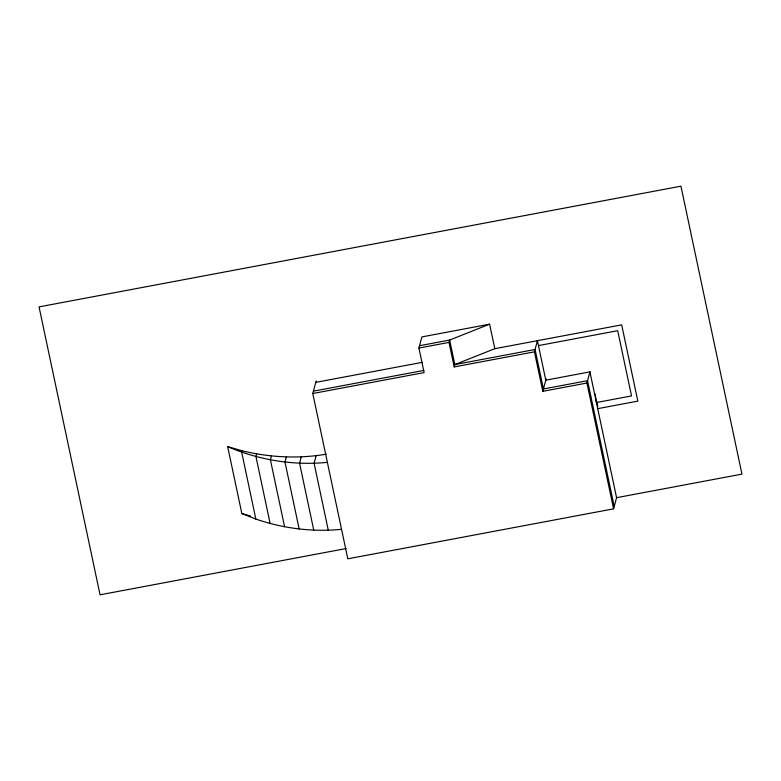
<?xml version="1.0" encoding="UTF-8"?>
<svg xmlns="http://www.w3.org/2000/svg" width="781" height="781" viewBox="0 0 781 781"><rect width="100%" height="100%" fill="white"/><g stroke="black" fill="none" stroke-linecap="round" stroke-linejoin="round"><path stroke-width="1.17" d="M326.312 454.171C298.381 458.955 269.513 457.481 242.022 450.764L241.661 452.111L255.846 519.072C283.239 528.493 312.615 532.173 341.473 529.333M256.646 453.878L255.934 456.524L270.119 523.475M271.446 455.948L270.402 459.814L284.596 526.775M286.344 456.934L284.977 462.04L299.162 529.001M616.648 497.438L613.593 508.841L347.809 558.815L312.781 393.517L316.139 380.982M301.271 456.856L299.572 463.201L313.757 530.153M316.129 455.704L314.099 463.279L328.284 530.231M312.781 393.517L424.112 372.586L418.919 348.053L421.906 336.904L489.599 324.174L494.803 348.697L454.835 364.581L454.2 366.924L534.438 351.84L537.494 340.438M454.2 366.924L449.007 342.4L449.631 340.047L489.599 324.174M589.987 371.619L586.931 383.022L542.805 391.32L546.163 378.785M419.543 345.71L449.631 340.047L454.835 364.581M418.919 348.053L449.007 342.4M315.768 382.368L422.316 362.335M494.803 348.697L621.676 324.847L637.833 401.122L597.719 408.668M538.47 345.592L617.703 330.695L631.526 395.928L596.42 402.527L595.239 394.102M313.415 391.164L423.819 370.409M454.552 364.629L535.063 349.488L543.43 388.977L587.566 380.679L614.217 506.498M346.022 548.565L100.056 594.81L39.05 306.884L680.944 186.19L741.95 474.116L616.58 497.692L589.919 371.873L545.792 380.171L537.426 340.682M327.288 462.372C293.441 465.701 258.853 460.107 227.661 446.605L241.846 513.556L255.846 519.072M227.661 446.605L242.022 450.764M241.846 513.556L250.681 516.114M596.713 401.444L597.797 406.55M586.931 383.022L613.593 508.841M534.438 351.84L542.805 391.32"/></g></svg>
